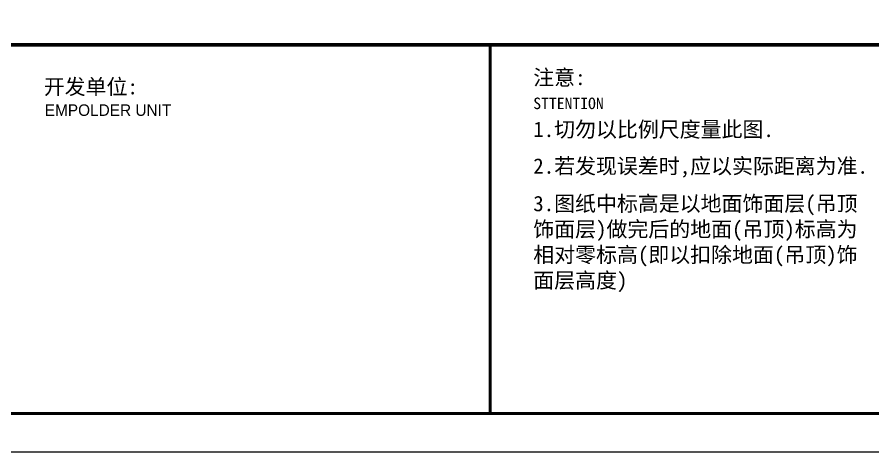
# Model space of a CAD drawing. Extents: x 2719331 to 3465925, y -270324 to -167476.
# Drawn here: x 3204396 to 3243504, y -269418 to -249570 of the extents above; entities that cross this region are included whole.
import ezdxf

# ---------------------------------------------------------------- set-up
doc = ezdxf.new("R2010")
doc.units = 0
doc.header["$LTSCALE"] = 1500
doc.header["$MEASUREMENT"] = 0
doc.layers.add('AXIS', color=7, linetype='CONTINUOUS', lineweight=5)
doc.layers.add('JIAJU1', color=1, linetype='CONTINUOUS')
doc.styles.get("Standard").update_dxf_attribs({"font": 'SIMHEI.TTF', "height": 1.2})

msp = doc.modelspace()

# ---------------------------------------------------------------- linework, layer by layer
at = {"layer": 'AXIS', "color": 250}
msp.add_lwpolyline([(3175158, -168104.7), (3175158, -269418.1), (3311878.5, -269418.1), (3311878.5, -168104.7)], close=True, dxfattribs=at)
at = {"layer": 'AXIS', "color": 0, "const_width": 140.2}
msp.add_lwpolyline([(3176910.8, -169857.5), (3176910.8, -267665.3), (3310125.7, -267665.3), (3310125.7, -169857.5)], close=True, dxfattribs=at)
at = {"layer": 'AXIS', "color": 0}
for points, const_width in [([(3176910.8, -250838.2), (3310125.7, -250838.2)], 175.3), ([(3226012.6, -267665.3), (3226012.6, -250838.2)], 140.2)]:
    msp.add_lwpolyline(points, dxfattribs=dict(at, const_width=const_width))

# ---------------------------------------------------------------- texts
at = {"layer": 'AXIS', "color": 250, "attachment_point": 1}
for s, insert, char_height, width in [('{\\fSimHei|b0|i0|c134|p2;\\C5;开发单位:}', (3205613.2, -252396.8), 701.131, 6476.823), ('{\\fSimSun|b0|i0|c134|p2;\\C5;STTENTION}', (3227983.3, -253244.2), 525.848, 6476.823), ('\\fￋￎￌ￥|b0|i0|c134|p2;\\C5;EMPOLDER UNIT', (3205659.5, -253552.6), 525.848, 9314.727), ('{\\fSimHei|b0|i0|c134|p2;\\C5;1.切勿以比例尺度量此图.}', (3227983.3, -254343.9), 701.131, 17463.279), ('{\\fSimHei|b0|i0|c134|p2;\\C5;2.若发现误差时,应以实际距离为准.}', (3227983.3, -256016.8), 701.131, 17463.279), ('{\\fSimHei|b0|i0|c134|p2;\\C5;3.图纸中标高是以地面饰面层(吊顶\\P饰面层)做完后的地面(吊顶)标高为\\P相对零标高(即以扣除地面(吊顶)饰\\P面层高度)}', (3227983.3, -257730.3), 701.131, 17463.279)]:
    msp.add_mtext(s, dxfattribs=dict(at, insert=insert, char_height=char_height, width=width))
at = {"layer": 'JIAJU1', "color": 22, "insert": (3227983.3, -251972.3), "char_height": 701.131, "width": 6476.823, "attachment_point": 1}
msp.add_mtext('{\\fSimHei|b0|i0|c134|p2;\\C5;注意:}', dxfattribs=at)

doc.saveas('drawing.dxf')
